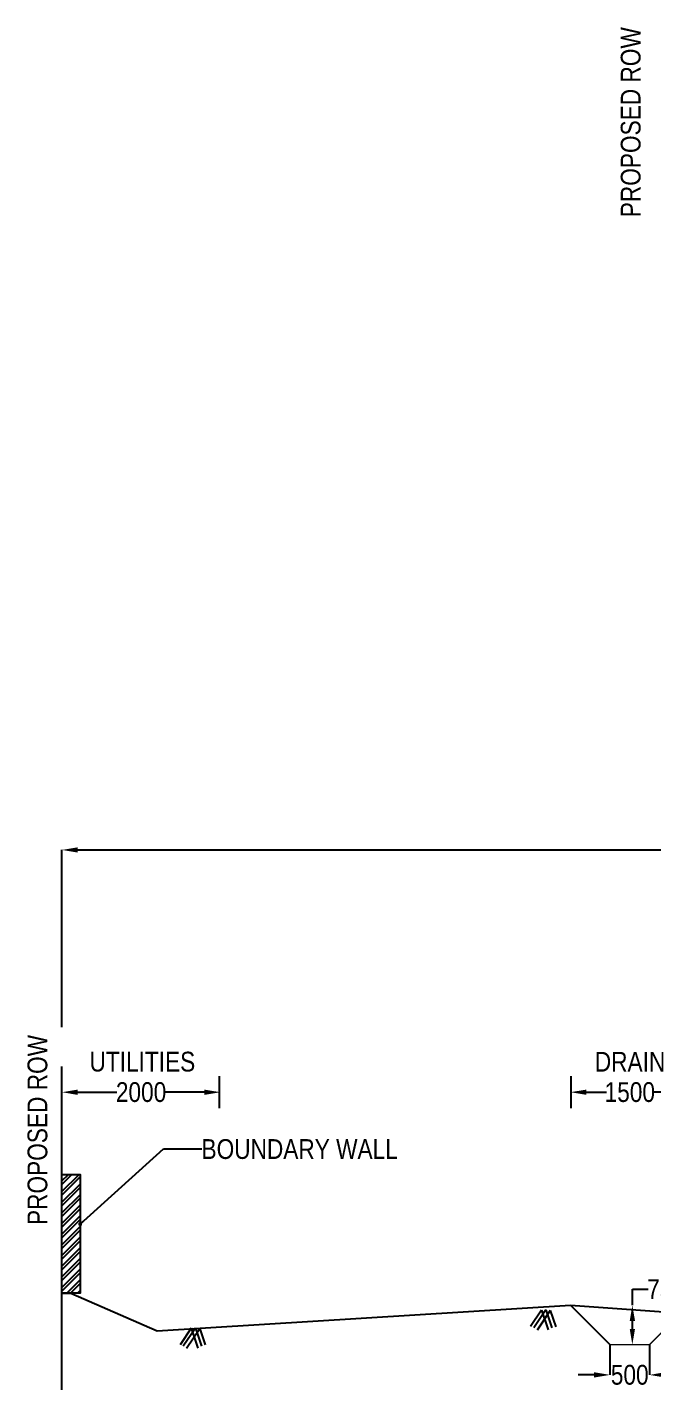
# Model space of a CAD drawing. Header units: millimetres. Extents: x 207528 to 778454, y -364692 to 101323.
# Drawn here: x 501303 to 509211, y 54124 to 71345 of the extents above; entities that cross this region are included whole.
import ezdxf

# ---------------------------------------------------------------- set-up
doc = ezdxf.new("R2010")
doc.units = ezdxf.units.MM
for name, color, linetype in [('Dim', 253, 'Continuous'), ('Dimension', 253, 'Continuous'), ('Proposed ROW', 241, 'MNEW')]:
    doc.layers.add(name, color=color, linetype=linetype)
doc.styles.add('DIM', font='ARIALN.TTF', dxfattribs={"height": 250})
doc.styles.get("Standard").update_dxf_attribs({"font": 'arial.ttf'})
doc.styles.add('STRIP PLAN STYLE', font='ARIALN.TTF')
doc.linetypes.add('MNEW', pattern='A,26.152623,-1.048632,["PROW",Standard,S=1.75,R=0,X=0,Y=-0.975095],-7.693777,26.152623', length=61.047655)
doc.dimstyles.new('DIM', dxfattribs={"dimtxt": 250, "dimasz": 200, "dimexe": 0.18, "dimexo": 0.0625, "dimgap": 0.09, "dimtad": 0, "dimtih": 1, "dimtoh": 1, "dimdec": 0, "dimzin": 0, "dimdsep": 46, "dimtxsty": 'DIM', "dimcen": 0.09, "dimclrd": 256, "dimclrt": 7, "dimadec": 0, "dimazin": 0, "dimtfac": 1, "dimtdec": 0, "dimtofl": 0, "dimtmove": 0, "dimatfit": 3, "dimfxl": 1, "dimtolj": 1, "dimtzin": 0, "dimarcsym": 0})
doc.dimstyles.new('new', dxfattribs={"dimtxt": 150, "dimasz": 150, "dimexe": 100, "dimexo": 0.1, "dimgap": 0.09, "dimtad": 0, "dimtih": 1, "dimtoh": 1, "dimdec": 0, "dimzin": 0, "dimdsep": 46, "dimtxsty": 'DIM', "dimcen": 0.09, "dimclrd": 256, "dimclrt": 252, "dimadec": 0, "dimazin": 0, "dimtfac": 1, "dimtdec": 0, "dimtofl": 0, "dimtmove": 0, "dimatfit": 3, "dimfxl": 1, "dimtolj": 1, "dimtzin": 0, "dimlwd": -1, "dimarcsym": 0})

# ---------------------------------------------------------------- blocks, each defined once
blk = doc.blocks.new('*D423')
at = {"layer": 'Defpoints', "color": 0, "transparency": 16777216}
for p in [(546742, 60947), (546742, 58828), (501742, 58708)]:
    blk.add_point(p, dxfattribs=at)
at = {"layer": 'Dim', "color": 0, "lineweight": -2, "transparency": 16777216}
for p, q in [((501742, 58708), (501742, 60947)), ((546742, 58828), (546742, 60947))]:
    blk.add_line(p, q, dxfattribs=at)
at = {"layer": 'Dim', "lineweight": -2, "transparency": 16777216}
for p, q in [((501942, 60947), (520570, 60947)), ((546542, 60947), (527916, 60947))]:
    blk.add_line(p, q, dxfattribs=at)
at = {"layer": 'Dim', "transparency": 16777216}
for points in [[(501942, 60980), (501942, 60914), (501742, 60947)], [(546542, 60980), (546542, 60914), (546742, 60947)]]:
    blk.add_solid(points, dxfattribs=at)
at = {"layer": 'Dim', "color": 7, "transparency": 16777216, "insert": (524243, 60947), "char_height": 400, "attachment_point": 5, "style": 'STRIP PLAN STYLE'}
blk.add_mtext('\\A1;PROPOSED RIGHT OF WAY (45m)', dxfattribs=at)
blk = doc.blocks.new('*D491')
at = {"layer": 'Defpoints', "color": 0, "transparency": 16777216}
for p in [(508670, 54694), (509170, 54694), (509170, 54312)]:
    blk.add_point(p, dxfattribs=at)
at = {"layer": 'Dim', "color": 0, "lineweight": -2, "transparency": 16777216}
for p, q in [((508670, 54694), (508670, 54312)), ((509170, 54694), (509170, 54312))]:
    blk.add_line(p, q, dxfattribs=at)
at = {"layer": 'Dim', "lineweight": -2, "transparency": 16777216}
for p, q in [((508470, 54312), (508270, 54312)), ((509370, 54312), (509570, 54312))]:
    blk.add_line(p, q, dxfattribs=at)
at = {"layer": 'Dim', "transparency": 16777216}
for points in [[(508470, 54346), (508470, 54279), (508670, 54312)], [(509370, 54346), (509370, 54279), (509170, 54312)]]:
    blk.add_solid(points, dxfattribs=at)
at = {"layer": 'Dim', "color": 7, "transparency": 16777216, "insert": (508920, 54312), "char_height": 250, "attachment_point": 5, "style": 'DIM'}
blk.add_mtext('\\A1;500', dxfattribs=at)
blk = doc.blocks.new('*D449')
at = {"layer": 'Defpoints', "color": 0, "transparency": 16777216}
for p in [(501742, 57885), (501742, 57885), (503742, 57885)]:
    blk.add_point(p, dxfattribs=at)
at = {"layer": 'Dim', "color": 0, "lineweight": -2, "transparency": 16777216}
for p, q in [((501742, 57885), (501742, 57885)), ((503742, 57885), (503742, 57885))]:
    blk.add_line(p, q, dxfattribs=at)
at = {"layer": 'Dim', "lineweight": -2, "transparency": 16777216}
for p, q in [((501942, 57885), (502435, 57885)), ((503542, 57885), (503050, 57885))]:
    blk.add_line(p, q, dxfattribs=at)
at = {"layer": 'Dim', "transparency": 16777216}
for points in [[(501942, 57918), (501942, 57851), (501742, 57885)], [(503542, 57918), (503542, 57851), (503742, 57885)]]:
    blk.add_solid(points, dxfattribs=at)
at = {"layer": 'Dim', "color": 7, "transparency": 16777216, "insert": (502742, 57885), "char_height": 250, "attachment_point": 5, "style": 'DIM'}
blk.add_mtext('\\A1;2000', dxfattribs=at)
blk = doc.blocks.new('*D431')
at = {"layer": 'Defpoints', "color": 0, "transparency": 16777216}
for p in [(508171, 57885), (508171, 57885), (509671, 57885)]:
    blk.add_point(p, dxfattribs=at)
at = {"layer": 'Dim', "color": 0, "lineweight": -2, "transparency": 16777216}
for p, q in [((508171, 57885), (508171, 57885)), ((509671, 57885), (509671, 57885))]:
    blk.add_line(p, q, dxfattribs=at)
at = {"layer": 'Dim', "lineweight": -2, "transparency": 16777216}
for p, q in [((508371, 57885), (508625, 57885)), ((509471, 57885), (509218, 57885))]:
    blk.add_line(p, q, dxfattribs=at)
at = {"layer": 'Dim', "transparency": 16777216}
for points in [[(508371, 57918), (508371, 57852), (508171, 57885)], [(509471, 57918), (509471, 57852), (509671, 57885)]]:
    blk.add_solid(points, dxfattribs=at)
at = {"layer": 'Dim', "color": 7, "transparency": 16777216, "insert": (508921, 57885), "char_height": 250, "attachment_point": 5, "style": 'DIM'}
blk.add_mtext('\\A1;1500', dxfattribs=at)
blk = doc.blocks.new('*D474')
at = {"lineweight": -2, "transparency": 16777216}
for p, q in [((508953, 55194), (508953, 55394)), ((508953, 55394), (509153, 55394)), ((508953, 54894), (508953, 54994))]:
    blk.add_line(p, q, dxfattribs=at)
at = {"color": 0, "lineweight": -2, "transparency": 16777216}
for p, q in [((508953, 55194), (508953, 55194)), ((508953, 54694), (508953, 54694))]:
    blk.add_line(p, q, dxfattribs=at)
at = {"transparency": 16777216}
for points in [[(508920, 54994), (508987, 54994), (508953, 55194)], [(508920, 54894), (508987, 54894), (508953, 54694)]]:
    blk.add_solid(points, dxfattribs=at)
at = {"layer": 'Defpoints', "color": 0, "transparency": 16777216}
for p in [(508953, 55194), (508953, 55194), (508953, 54694)]:
    blk.add_point(p, dxfattribs=at)
at = {"color": 7, "transparency": 16777216, "insert": (509379, 55394), "char_height": 250, "attachment_point": 5, "style": 'DIM'}
blk.add_mtext('\\A1;750', dxfattribs=at)

msp = doc.modelspace()

# ---------------------------------------------------------------- hatches: boundary and pattern name
at = {"layer": 'Dim'}
h = msp.add_hatch(dxfattribs=at)
h.set_pattern_fill('ANSI32', scale=10)
h.set_pattern_definition([(45, (185942.74, 0), (-67.35192, 67.35192), []), (45, (185987.64, 0), (-67.35192, 67.35192), [])])
h.paths.add_polyline_path([(501742.4, 55345.4), (501742.4, 56845.4), (501972.4, 56845.4), (501972.4, 55345.4)])

# ---------------------------------------------------------------- linework, layer by layer
at = {"const_width": 20}
for points in [[(508170.8, 55194.2), (508669.9, 54694.2)], [(509669.9, 55194.2), (509169.9, 54694.2)], [(509169.9, 54694.2), (508669.9, 54694.2)]]:
    msp.add_lwpolyline(points, dxfattribs=at)
at = {"layer": 'Dim'}
for points in [[(501741.8, 57682.3), (501741.8, 58087.5)], [(503734.2, 57684.4), (503734.2, 58089.6)], [(508181.7, 57684.1), (508181.7, 58089.4)], [(507805.8, 55131.8), (507666, 54924.2)], [(507860.6, 55133.6), (507707.2, 54905.6)], [(507915.8, 55126), (507748.7, 54877.7)], [(507805.8, 55131.8), (507889.2, 54880.6)], [(507860.6, 55133.6), (507936.3, 54905.7)], [(507915.8, 55126), (507983.8, 54921.4)], [(503374.4, 54901.3), (503234.6, 54693.7)], [(503429.2, 54903.1), (503275.8, 54675.1)], [(503484.4, 54895.5), (503317.3, 54647.2)], [(503374.4, 54901.3), (503457.8, 54650.1)], [(503429.2, 54903.1), (503504.9, 54675.2)], [(503484.4, 54895.5), (503552.4, 54690.9)]]:
    msp.add_lwpolyline(points, dxfattribs=at)
at = {"layer": 'Dim', "color": 7}
msp.add_lwpolyline([(501742.4, 55345.4), (501742.4, 56845.4), (501972.4, 56845.4), (501972.4, 55345.4)], close=True, dxfattribs=at)
at = {"layer": 'Dimension', "linetype": 'Continuous', "ltscale": 10, "flags": 128}
msp.add_lwpolyline([(501742.4, 55345.4), (501854.6, 55345.4), (502945, 54870.8), (508170.8, 55194.2), (511411.3, 54960.8), (513351.1, 55126.3), (515301.8, 55322.5), (518775.1, 55561.5), (521140.8, 55645.6), (523288.4, 55798.4), (524242.4, 55860.9)], dxfattribs=at)
at = {"layer": 'Proposed ROW', "lineweight": -3, "ltscale": 3, "flags": 128}
msp.add_lwpolyline([(501742.4, 54124.4), (501742.4, 58211.6)], dxfattribs=at)

# ---------------------------------------------------------------- texts
at = {"layer": 'Dim', "char_height": 250, "attachment_point": 5, "rotation": 90, "style": 'DIM'}
for insert in [(508933.5, 70145.1), (501433.5, 57407.7)]:
    msp.add_mtext_dynamic_manual_height_columns('PROPOSED ROW', width=5325.312, gutter_width=1250, heights=[0], dxfattribs=dict(at, insert=insert))
at = {"layer": 'Dim', "char_height": 250, "attachment_point": 5, "style": 'DIM'}
for s, insert in [('UTILITIES', (502758.7, 58269.8)), ('DRAIN', (508924.1, 58270.1))]:
    msp.add_mtext_dynamic_manual_height_columns(s, width=5325.312, gutter_width=1250, heights=[0], dxfattribs=dict(at, insert=insert))
at = {"layer": 'Dim', "color": 7, "insert": (504747.2, 57165), "char_height": 250, "attachment_point": 5, "style": 'DIM'}
msp.add_mtext_dynamic_manual_height_columns('BOUNDARY WALL', width=5325.312, gutter_width=1250, heights=[0], dxfattribs=at)

# ---------------------------------------------------------------- dimensions: what is measured, and where the dimension line sits
dim = msp.add_aligned_dim(p1=(508953.2, 54694.2), p2=(508953.2, 55194.2), distance=0, text='750', dimstyle='DIM', override={"dimfxl": 1.25, "dimfxlon": 1})
dim.commit()
dim.dimension.update_dxf_attribs({"geometry": '*D474', "text_midpoint": (509378.6, 55394.2)})
at = {"layer": 'Dim'}
dim = msp.add_linear_dim(base=(546742.4, 60947.1), p1=(501742.4, 58708.4), p2=(546742.4, 58828), text='PROPOSED RIGHT OF WAY (45m)', dimstyle='DIM', override={"dimtxt": 400, "dimtxsty": 'STRIP PLAN STYLE'}, dxfattribs=at)
dim.commit()
dim.dimension.update_dxf_attribs({"geometry": '*D423', "text_midpoint": (524242.9, 60947.1), "dimtype": 160})
for p1, p2, distance, picture, middle in [((503742.4, 57884.8), (501742.4, 57884.8), 0, '*D449', (502742.4, 57884.8)), ((509671.3, 57884.8), (508171.3, 57885.1), 0, '*D431', (508921.3, 57885)), ((508669.9, 54694.2), (509169.9, 54694.2), -381.8, '*D491', (508919.9, 54312.5))]:
    dim = msp.add_aligned_dim(p1=p1, p2=p2, distance=distance, dimstyle='DIM', dxfattribs=at)
    dim.commit()
    dim.dimension.update_dxf_attribs({"geometry": picture, "text_midpoint": middle})

# ---------------------------------------------------------------- leaders
at = {"layer": 'Dimension'}
msp.add_leader([(501972.4, 56217.6), (503027.6, 57171.3), (503509.2, 57171.3)], dimstyle='new', override={"dimasz": 50, "dimclrd": 256, "dimldrblk": 'Dot'}, dxfattribs=at)

doc.saveas('drawing.dxf')
